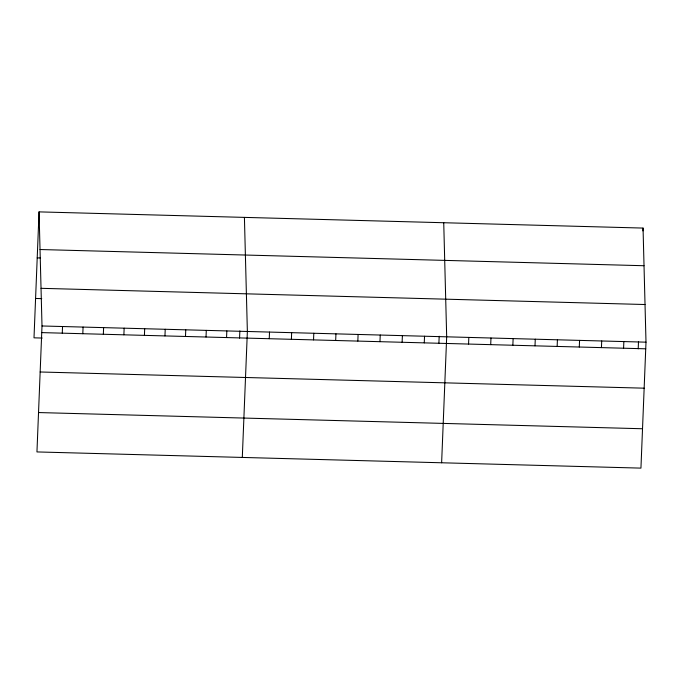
<?xml version="1.0" encoding="UTF-8"?>
<svg xmlns="http://www.w3.org/2000/svg" width="680" height="680" viewBox="0 0 680 680"><rect width="100%" height="100%" fill="white"/><g stroke="black" fill="none" stroke-linecap="round" stroke-linejoin="round"><path stroke-width="1.02" d="M39.058 211.88L42.007 325.975L36.95 451.928L640.942 468.12L646 342.168L643.05 228.072L39.058 211.88L34 337.832L42.211 338.053M62.271 333.166L62.543 326.527M82.807 333.71L83.079 327.072M103.343 334.262L103.615 327.624M123.879 334.815L124.151 328.176M144.415 335.368L144.687 328.729M164.951 335.911L165.223 329.281M185.487 336.464L185.759 329.825M206.023 337.017L206.295 330.378M226.559 337.569L226.831 330.93M239.564 338.155L239.861 330.905M242.301 457.436L247.367 331.483L244.417 217.387M269.246 338.708L269.51 332.078M291.389 339.303L291.652 332.664M313.539 339.898L313.803 333.26M335.682 340.493L335.945 333.854M357.833 341.088L358.096 334.45M379.975 341.683L380.239 335.045M402.118 342.278L402.39 335.639M424.269 342.873L424.532 336.234M438.889 343.502L439.178 336.251M441.626 462.774L446.683 336.821L443.734 222.725M468.562 344.054L468.826 337.416M490.705 344.649L490.977 338.011M512.856 345.245L513.119 338.606M534.998 345.839L535.27 339.201M557.149 346.434L557.413 339.796M579.292 347.029L579.564 340.391M601.443 347.616L601.707 340.986M623.586 348.211L623.858 341.572M638.206 348.849L638.494 341.589M642.94 230.919L643.05 228.072M40.035 249.526L644.028 265.727M37.213 257.89L40.29 257.975M41.029 288.32L645.031 304.521M35.581 298.46L41.743 298.622M42.007 325.975L646 342.168M41.735 332.613L645.736 348.806M40.154 371.986L644.156 388.178M38.53 412.556L642.524 428.749"/></g></svg>
